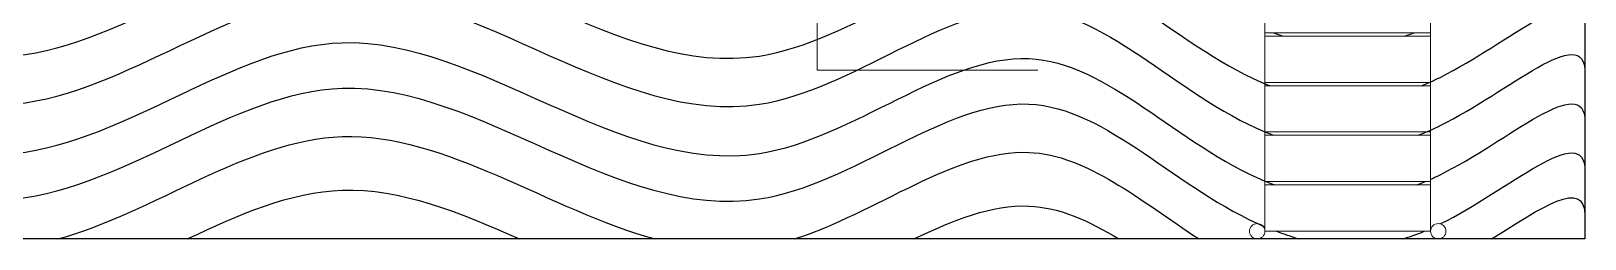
# Model space of a CAD drawing. Header units: millimetres. Extents: x 19901 to 42199, y 14545 to 21214.
# Drawn here: x 26950 to 28358, y 15617 to 15806 of the extents above; entities that cross this region are included whole.
import ezdxf

# ---------------------------------------------------------------- set-up
doc = ezdxf.new("R2010")
doc.units = ezdxf.units.MM
doc.layers.add('acqua', color=140, linetype='Continuous')
doc.layers.add('SEZIONI_medie_small_section', color=2, linetype='Continuous', lineweight=9)
doc.layers.add('Wall', color=7, linetype='Continuous', lineweight=20)

msp = doc.modelspace()

# ---------------------------------------------------------------- linework, layer by layer
at = {"layer": 'acqua'}
for p, q in [((28357.7, 15939.2), (28357.7, 15617.2)), ((28357.7, 15617.2), (26358, 15617.2))]:
    msp.add_line(p, q, dxfattribs=at)
for points, knots in [([(26357.9, 15759.3), (26408.4, 15802.6), (26575.1, 15945.3), (26907.2, 15677.1), (27252.7, 15987.4), (27566.6, 15680.9), (27860.2, 15946.2), (27990.6, 15788.5), (28072.1, 15756.2)], [0.234676, 0.234676, 0.234676, 0.234676, 185.90905, 613.855116, 927.042642, 1318.144685, 1576.900583, 1826.872542, 1826.872542, 1826.872542, 1826.872542]), ([(28217.8, 15759.6), (28220.8, 15761), (28283.8, 15790.6), (28357.7, 15858.2), (28357.7, 15811.8)], [1957.466821, 1957.466821, 1957.466821, 1957.466821, 1964.650571, 2103.747507, 2103.747507, 2103.747507, 2103.747507]), ([(26357.9, 15715.7), (26408.4, 15758.9), (26575.2, 15901.5), (26907.2, 15633.4), (27252.7, 15943.6), (27566.6, 15637.2), (27861.2, 15903.4), (27992.3, 15742.7), (28075.4, 15711.2)], [0.314982, 0.314982, 0.314982, 0.314982, 185.90905, 613.855116, 927.042642, 1318.144685, 1576.900583, 1830.222935, 1830.222935, 1830.222935, 1830.222935]), ([(28206.5, 15711.2), (28213.2, 15713.8), (28279.3, 15742.7), (28357.7, 15814.4), (28357.7, 15768.1)], [1948.600278, 1948.600278, 1948.600278, 1948.600278, 1964.650571, 2103.747507, 2103.747507, 2103.747507, 2103.747507]), ([(26358, 15671.1), (26408.4, 15714.3), (26575.2, 15856.9), (26907.2, 15588.8), (27252.7, 15899), (27566.6, 15592.6), (27858.7, 15856.5), (27988.3, 15702.9), (28067.8, 15669.7)], [0.373872, 0.373872, 0.373872, 0.373872, 185.90905, 613.855116, 927.042642, 1318.144685, 1576.900583, 1822.440809, 1822.440809, 1822.440809, 1822.440809]), ([(28217.8, 15671.3), (28220.8, 15672.7), (28283.8, 15702.2), (28357.7, 15769.8), (28357.7, 15723.5)], [1957.481192, 1957.481192, 1957.481192, 1957.481192, 1964.650571, 2103.747507, 2103.747507, 2103.747507, 2103.747507]), ([(26358, 15629.8), (26408.4, 15673), (26575.2, 15815.6), (26907.2, 15547.4), (27252.7, 15857.7), (27566.6, 15551.3), (27858.7, 15815.2), (27988.3, 15661.6), (28067.8, 15628.3)], [0.432763, 0.432763, 0.432763, 0.432763, 185.90905, 613.855116, 927.042642, 1318.144685, 1576.900583, 1822.444428, 1822.444428, 1822.444428, 1822.444428]), ([(28226.8, 15630.9), (28226.9, 15631), (28287.3, 15660.9), (28357.7, 15725.2), (28357.7, 15678.9)], [1964.459634, 1964.459634, 1964.459634, 1964.459634, 1964.650571, 2103.747507, 2103.747507, 2103.747507, 2103.747507]), ([(26974, 15617.2), (27062.1, 15641.4), (27236.1, 15778), (27419.6, 15643.4), (27515.4, 15617.2)], [653.658208, 653.658208, 653.658208, 653.658208, 927.042642, 1221.60361, 1221.60361, 1221.60361, 1221.60361]), ([(26974, 15617.2), (27062.1, 15641.4), (27236.1, 15778), (27419.6, 15643.4), (27515.4, 15617.2)], [653.658208, 653.658208, 653.658208, 653.658208, 927.042642, 1221.60361, 1221.60361, 1221.60361, 1221.60361]), ([(27641.4, 15617.2), (27715.1, 15640.6), (27846.3, 15745.1), (27954.7, 15652.1), (28008.2, 15617.2)], [1350.430633, 1350.430633, 1350.430633, 1350.430633, 1576.900583, 1758.057005, 1758.057005, 1758.057005, 1758.057005]), ([(27641.4, 15617.2), (27715.1, 15640.6), (27846.3, 15745.1), (27954.7, 15652.1), (28008.2, 15617.2)], [1350.430633, 1350.430633, 1350.430633, 1350.430633, 1576.900583, 1758.057005, 1758.057005, 1758.057005, 1758.057005]), ([(27091.5, 15617.2), (27138.3, 15639.4), (27236.8, 15682.8), (27338.3, 15641.3), (27392.5, 15617.2)], [777.302226, 777.302226, 777.302226, 777.302226, 927.042642, 1095.083444, 1095.083444, 1095.083444, 1095.083444]), ([(27749.7, 15617.2), (27785.6, 15634.5), (27850.1, 15660.4), (27908.5, 15633.6), (27935.4, 15617.2)], [1462.70326, 1462.70326, 1462.70326, 1462.70326, 1576.900583, 1673.052597, 1673.052597, 1673.052597, 1673.052597])]:
    msp.add_open_spline(points, degree=3, knots=knots, dxfattribs=at)
for points in [[(28075.4, 15804.2), (28078.3, 15803.2), (28081.2, 15802.2), (28084.1, 15801.2)], [(28194.4, 15801.2), (28197.2, 15802.2), (28200.1, 15803.1), (28203, 15804.2)], [(28209.8, 15756.2), (28212.1, 15757.2), (28214.5, 15758.2), (28216.9, 15759.2)], [(28068.8, 15669.2), (28071.4, 15668.2), (28073.9, 15667.2), (28076.5, 15666.2)], [(28205.4, 15666.2), (28207.9, 15667.2), (28210.5, 15668.2), (28213, 15669.2)], [(28273.1, 15617.2), (28318.3, 15645.7), (28357.7, 15673.1), (28357.7, 15638.3)], [(28273.1, 15617.2), (28318.3, 15645.7), (28357.7, 15673.1), (28357.7, 15638.3)], [(28217.8, 15626.7), (28218, 15626.8), (28218.1, 15626.9), (28218.3, 15626.9)], [(28078.3, 15624.2), (28082, 15622.9), (28085.7, 15621.6), (28098, 15617.2)], [(28192.5, 15617.2), (28198.9, 15619.2), (28205.4, 15621.5), (28212, 15624.2)]]:
    msp.add_open_spline(points, degree=3, dxfattribs=at)
at = {"layer": 'SEZIONI_medie_small_section'}
for p, q in [((27662, 18205.5), (27662, 15770.3)), ((27662, 15770.3), (27862, 15770.3))]:
    msp.add_line(p, q, dxfattribs=at)
at = {"layer": 'Wall'}
for p, q in [((28067.8, 15624.2), (28067.8, 16071.2)), ((28217.8, 15624.2), (28217.8, 16071.2)), ((28067.8, 15804.2), (28217.8, 15804.2)), ((28067.8, 15801.2), (28217.8, 15801.2)), ((28067.8, 15759.2), (28217.8, 15759.2)), ((28067.8, 15756.2), (28217.8, 15756.2)), ((28067.8, 15714.2), (28217.8, 15714.2)), ((28067.8, 15711.2), (28217.8, 15711.2)), ((28067.8, 15669.2), (28217.8, 15669.2)), ((28067.8, 15666.2), (28217.8, 15666.2)), ((28067.8, 15624.2), (28217.8, 15624.2))]:
    msp.add_line(p, q, dxfattribs=at)
for centre in [(28060.8, 15624.2), (28224.8, 15624.2)]:
    msp.add_circle(centre, 7, dxfattribs=at)

doc.saveas('drawing.dxf')
